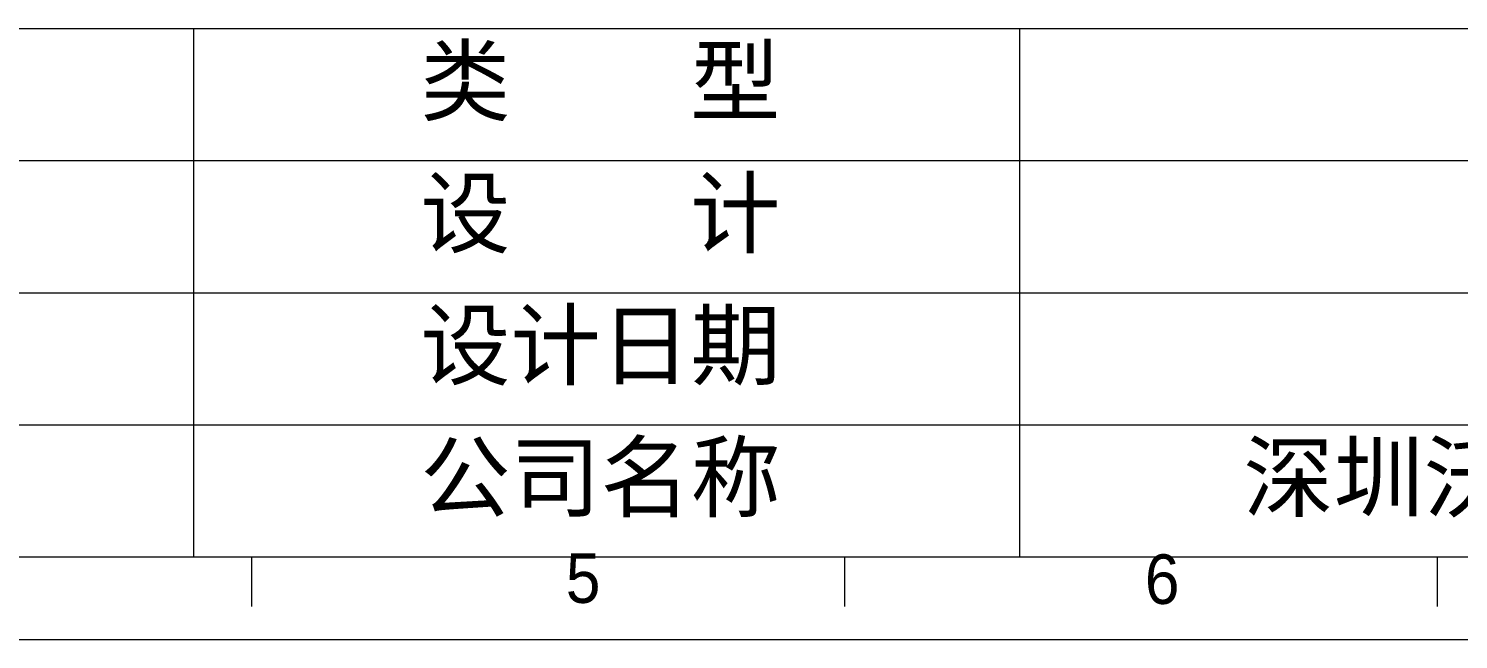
# Model space of a CAD drawing. Header units: millimetres. Extents: x 164 to 1164, y 133 to 906.
# Drawn here: x 367 to 496.8, y 133.3 to 188.8 of the extents above; entities that cross this region are included whole.
import ezdxf

# ---------------------------------------------------------------- set-up
doc = ezdxf.new("R2010")
doc.units = ezdxf.units.MM
doc.layers.add('00点位图', color=100, linetype='Continuous')
doc.layers.add('设计图框', color=120, linetype='Continuous')
doc.styles.add('SLDTEXTSTYLE0', font='')
doc.styles.add('SLDTEXTSTYLE1', font='', dxfattribs={"width": 0.94})
doc.styles.get('SLDTEXTSTYLE0').set_extended_font_data('仿宋_GB2312')
doc.styles.get('SLDTEXTSTYLE1').set_extended_font_data('SWIsop1')

# ---------------------------------------------------------------- blocks, each defined once
blk = doc.blocks.new('YHD点位图')
at = {"layer": '00点位图', "color": 4, "linetype": 'Continuous', "lineweight": 18}
for p, q in [((1667.795, 1273.327), (1954.795, 1273.327)), ((1807.795, 1273.327), (1807.795, 1241.327)), ((1857.795, 1273.327), (1857.795, 1241.327)), ((1667.795, 1265.327), (1954.795, 1265.327)), ((1667.795, 1257.327), (1954.795, 1257.327)), ((1667.795, 1249.327), (1954.795, 1249.327)), ((1667.795, 1241.327), (1954.795, 1241.327)), ((1811.31, 1241.327), (1811.31, 1238.327)), ((1847.19, 1241.327), (1847.19, 1238.327)), ((1883.07, 1241.327), (1883.07, 1238.327)), ((1662.795, 1236.327), (1959.795, 1236.327))]:
    blk.add_line(p, q, dxfattribs=at)
at = {"layer": '00点位图', "color": 4, "linetype": 'Continuous', "lineweight": 18, "char_height": 4, "attachment_point": 1, "style": 'SLDTEXTSTYLE0'}
for s, insert, width in [('{\\fSimSun|b0|i0|c134|p2;\\C6;类    型}', (1821.521, 1272.153), 22.58248), ('{\\fSimSun|b0|i0|c134|p2;\\C3;设    计}', (1821.521, 1264.153), 22.58248), ('{\\fSimSun|b0|i0|c134|p2;\\C4;设计日期}', (1821.521, 1256.153), 22.58248), ('{\\fSimSun|b0|i0|c134|p2;\\C1;公司名称}', (1821.521, 1248.153), 22.58248), ('{\\fSimSun|b0|i0|c134|p2;\\C1;深圳沃特邦精密检测有限公司}', (1871.35, 1248.153), 118.82096)]:
    blk.add_mtext(s, dxfattribs=dict(at, insert=insert, width=width))
at = {"layer": '00点位图', "color": 4, "linetype": 'Continuous', "lineweight": 0, "char_height": 3, "attachment_point": 1, "style": 'SLDTEXTSTYLE1'}
for s, insert in [('5', (1830.329, 1241.537)), ('6', (1865.381, 1241.473))]:
    blk.add_mtext(s, dxfattribs=dict(at, insert=insert))

msp = doc.modelspace()

# ---------------------------------------------------------------- block references
at = {"layer": '设计图框', "xscale": 1.5, "yscale": 1.5, "zscale": 1.5}
msp.add_blockref('YHD点位图', (-2329.71, -1721.22), dxfattribs=at)

doc.saveas('drawing.dxf')
